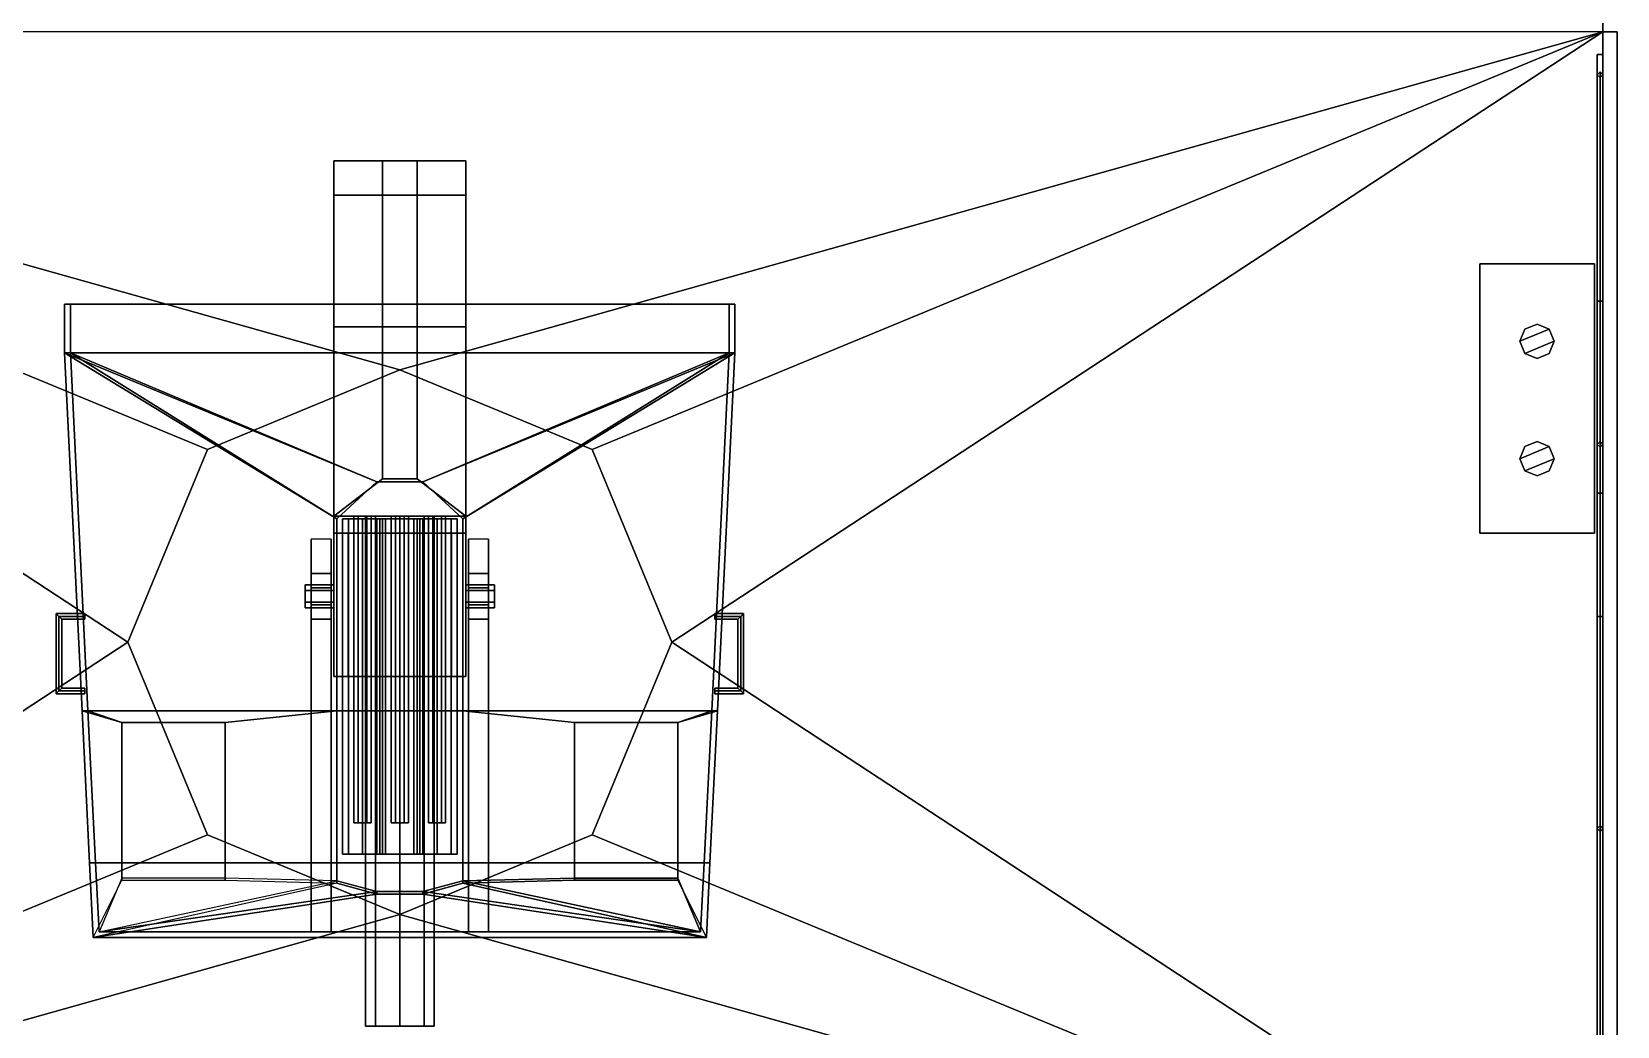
# Model space of a CAD drawing. Header units: millimetres. Extents: x -4.3 to 4.2, y -17.3 to 26.5.
# Drawn here: x -1.28 to 4.25, y 0.64 to 4.11 of the extents above; entities that cross this region are included whole.
import ezdxf

# ---------------------------------------------------------------- set-up
doc = ezdxf.new("R2010")
doc.units = ezdxf.units.MM
for name, color, linetype in [('gun', 1, 'Continuous'), ('railings', 6, 'Continuous'), ('sleeve', 5, 'Continuous'), ('turret', 2, 'Continuous')]:
    doc.layers.add(name, color=color, linetype=linetype)

msp = doc.modelspace()

# ---------------------------------------------------------------- linework, layer by layer
for points in [[(4.2, -13.62, -0.39), (4.2, -10.52, -1.04), (4.2, 10.97, -1.04), (4.2, 16.87, -0.3447)], [(4.2, -13.62, 0.65), (4.2, -13.62, -0.39), (4.2, 16.87, -0.3447), (4.2, 4.11, 0.65)], [(4.2, 10.97, -1.04), (4.2, -10.52, -1.04), (-4.2, -10.52, -1.04), (-4.2, 10.97, -1.04)], [(0, 2.93, 0.82), (4.2, 4.11, 0.82), (-4.2, 4.11, 0.82), (0, 2.93, 0.82)], [(-0.95, 1.98, 0.82), (-4.2, 4.11, 0.82), (-4.2, -0.15, 0.82), (-0.95, 1.98, 0.82)], [(-0.6718, 2.6518, 0.82), (-4.2, 4.11, 0.82), (-0.95, 1.98, 0.82), (-0.6718, 2.6518, 0.82)], [(0, 2.93, 0.82), (-4.2, 4.11, 0.82), (-0.6718, 2.6518, 0.82), (0, 2.93, 0.82)], [(4.2, 4.11, 0.82), (0, 2.93, 0.82), (0.6718, 2.6518, 0.82), (4.2, 4.11, 0.82)], [(4.2, 4.11, 0.82), (0.6718, 2.6518, 0.82), (0.95, 1.98, 0.82), (4.2, 4.11, 0.82)], [(4.2, 4.11, 0.82), (0.95, 1.98, 0.82), (4.2, -0.15, 0.82), (4.2, 4.11, 0.82)], [(4.25, 4.11, 0.79), (4.2, 4.11, 0.82), (4.2, -13.62, 0.82), (4.25, -13.62, 0.79)], [(4.25, -13.62, 0.68), (4.2, -13.62, 0.65), (4.2, 4.11, 0.65), (4.25, 4.11, 0.68)], [(4.25, -13.62, 0.79), (4.25, -13.62, 0.68), (4.25, 4.11, 0.68), (4.25, 4.11, 0.79)], [(3.77, 3.3, 0.84), (3.77, 2.36, 0.84), (4.17, 2.36, 0.84), (4.17, 3.3, 0.84)], [(4.17, 3.3, 0.84), (4.17, 3.3, 0.82), (3.77, 3.3, 0.82), (3.77, 3.3, 0.84)], [(3.77, 3.3, 0.82), (3.77, 2.36, 0.82), (3.77, 2.36, 0.84), (3.77, 3.3, 0.84)], [(4.17, 2.36, 0.84), (4.17, 2.36, 0.82), (4.17, 3.3, 0.82), (4.17, 3.3, 0.84)], [(3.97, 3.09, 1.18), (3.9276, 3.0724, 1.18), (3.91, 3.03, 1.18), (4.0124, 3.0724, 1.18)], [(3.9276, 3.0724, 0.84), (3.91, 3.03, 0.84), (3.91, 3.03, 1.18), (3.9276, 3.0724, 1.18)], [(4.0124, 3.0724, 1.18), (3.91, 3.03, 1.18), (3.9276, 2.9876, 1.18), (4.03, 3.03, 1.18)], [(3.97, 3.09, 0.84), (3.9276, 3.0724, 0.84), (3.9276, 3.0724, 1.18), (3.97, 3.09, 1.18)], [(4.0124, 3.0724, 0.84), (3.97, 3.09, 0.84), (3.97, 3.09, 1.18), (4.0124, 3.0724, 1.18)], [(4.03, 3.03, 0.84), (4.0124, 3.0724, 0.84), (4.0124, 3.0724, 1.18), (4.03, 3.03, 1.18)], [(3.91, 3.03, 0.84), (3.9276, 2.9876, 0.84), (3.9276, 2.9876, 1.18), (3.91, 3.03, 1.18)], [(4.03, 3.03, 1.18), (3.9276, 2.9876, 1.18), (3.97, 2.97, 1.18), (4.0124, 2.9876, 1.18)], [(4.0124, 2.9876, 0.84), (4.03, 3.03, 0.84), (4.03, 3.03, 1.18), (4.0124, 2.9876, 1.18)], [(3.9276, 2.9876, 0.84), (3.97, 2.97, 0.84), (3.97, 2.97, 1.18), (3.9276, 2.9876, 1.18)], [(3.97, 2.97, 0.84), (4.0124, 2.9876, 0.84), (4.0124, 2.9876, 1.18), (3.97, 2.97, 1.18)], [(0, 2.93, 0.82), (-0.6718, 2.6518, 0.82), (-0.6718, 2.6518, 1.13), (0, 2.93, 1.13)], [(0.6718, 2.6518, 0.82), (0, 2.93, 0.82), (0, 2.93, 1.13), (0.6718, 2.6518, 1.13)], [(3.97, 2.68, 1.18), (3.9276, 2.6624, 1.18), (3.91, 2.62, 1.18), (4.0124, 2.6624, 1.18)], [(3.9276, 2.6624, 0.84), (3.91, 2.62, 0.84), (3.91, 2.62, 1.18), (3.9276, 2.6624, 1.18)], [(4.0124, 2.6624, 1.18), (3.91, 2.62, 1.18), (3.9276, 2.5776, 1.18), (4.03, 2.62, 1.18)], [(3.97, 2.68, 0.84), (3.9276, 2.6624, 0.84), (3.9276, 2.6624, 1.18), (3.97, 2.68, 1.18)], [(4.0124, 2.6624, 0.84), (3.97, 2.68, 0.84), (3.97, 2.68, 1.18), (4.0124, 2.6624, 1.18)], [(4.03, 2.62, 0.84), (4.0124, 2.6624, 0.84), (4.0124, 2.6624, 1.18), (4.03, 2.62, 1.18)], [(-0.6718, 2.6518, 0.82), (-0.95, 1.98, 0.82), (-0.95, 1.98, 1.13), (-0.6718, 2.6518, 1.13)], [(0.95, 1.98, 0.82), (0.6718, 2.6518, 0.82), (0.6718, 2.6518, 1.13), (0.95, 1.98, 1.13)], [(3.91, 2.62, 0.84), (3.9276, 2.5776, 0.84), (3.9276, 2.5776, 1.18), (3.91, 2.62, 1.18)], [(4.03, 2.62, 1.18), (3.9276, 2.5776, 1.18), (3.97, 2.56, 1.18), (4.0124, 2.5776, 1.18)], [(4.0124, 2.5776, 0.84), (4.03, 2.62, 0.84), (4.03, 2.62, 1.18), (4.0124, 2.5776, 1.18)], [(3.9276, 2.5776, 0.84), (3.97, 2.56, 0.84), (3.97, 2.56, 1.18), (3.9276, 2.5776, 1.18)], [(3.97, 2.56, 0.84), (4.0124, 2.5776, 0.84), (4.0124, 2.5776, 1.18), (3.97, 2.56, 1.18)], [(3.77, 2.36, 0.84), (3.77, 2.36, 0.82), (4.17, 2.36, 0.82), (4.17, 2.36, 0.84)], [(-0.95, 1.98, 0.82), (-4.2, -0.15, 0.82), (-0.6718, 1.3082, 0.82), (-0.95, 1.98, 0.82)], [(-0.95, 1.98, 0.82), (-0.6718, 1.3082, 0.82), (-0.6718, 1.3082, 1.13), (-0.95, 1.98, 1.13)], [(0.6718, 1.3082, 0.82), (0.95, 1.98, 0.82), (0.95, 1.98, 1.13), (0.6718, 1.3082, 1.13)], [(0.95, 1.98, 0.82), (0.6718, 1.3082, 0.82), (4.2, -0.15, 0.82), (0.95, 1.98, 0.82)], [(-0.6718, 1.3082, 0.82), (-4.2, -0.15, 0.82), (0, 1.03, 0.82), (-0.6718, 1.3082, 0.82)], [(-0.6718, 1.3082, 0.82), (0, 1.03, 0.82), (0, 1.03, 1.13), (-0.6718, 1.3082, 1.13)], [(0, 1.03, 0.82), (0.6718, 1.3082, 0.82), (0.6718, 1.3082, 1.13), (0, 1.03, 1.13)], [(0.6718, 1.3082, 0.82), (0, 1.03, 0.82), (4.2, -0.15, 0.82), (0.6718, 1.3082, 0.82)], [(4.2, -0.15, 0.82), (0, 1.03, 0.82), (-4.2, -0.15, 0.82), (4.2, -0.15, 0.82)]]:
    msp.add_3dface(points)
at = {"layer": 'gun'}
for points in [[(-0.23, 3.54, 2.18), (-0.23, 2.42, 2.18), (-0.23, 2.42, 2.74), (-0.23, 3.66, 2.74)], [(0.06, 3.66, 2.44), (0.23, 3.66, 2.27), (-0.23, 3.66, 2.27), (-0.06, 3.66, 2.44)], [(-0.23, 3.66, 2.27), (-0.23, 3.54, 2.18), (-0.23, 3.66, 2.74)], [(0.23, 3.66, 2.27), (0.23, 3.54, 2.18), (-0.23, 3.54, 2.18), (-0.23, 3.66, 2.27)], [(-0.23, 3.66, 2.74), (-0.23, 2.42, 2.74), (-0.06, 2.55, 2.74), (-0.06, 3.66, 2.74)], [(-0.06, 3.66, 2.74), (-0.06, 3.66, 2.44), (-0.23, 3.66, 2.27), (-0.23, 3.66, 2.74)], [(-0.06, 3.66, 2.44), (-0.06, 2.55, 2.44), (0.06, 2.55, 2.44), (0.06, 3.66, 2.44)], [(-0.06, 3.66, 2.74), (-0.06, 2.55, 2.74), (-0.06, 2.55, 2.44), (-0.06, 3.66, 2.44)], [(0.06, 3.66, 2.74), (0.06, 2.55, 2.74), (0.23, 2.42, 2.74), (0.23, 3.66, 2.74)], [(0.23, 3.66, 2.74), (0.23, 3.66, 2.27), (0.06, 3.66, 2.44), (0.06, 3.66, 2.74)], [(0.06, 3.66, 2.44), (0.06, 2.55, 2.44), (0.06, 2.55, 2.74), (0.06, 3.66, 2.74)], [(0.23, 2.42, 2.74), (0.23, 2.42, 2.18), (0.23, 3.54, 2.18), (0.23, 3.66, 2.74)], [(0.23, 3.66, 2.74), (0.23, 3.54, 2.18), (0.23, 3.66, 2.27), (0.23, 3.66, 2.74)], [(0.23, 3.54, 2.18), (0.23, 2.42, 2.18), (-0.23, 2.42, 2.18), (-0.23, 3.54, 2.18)], [(-0.06, 2.55, 2.74), (-0.23, 2.42, 2.74), (0.23, 2.42, 2.74), (0.06, 2.55, 2.74)], [(-0.06, 2.55, 2.44), (-0.06, 2.55, 2.74), (0.06, 2.55, 2.74), (0.06, 2.55, 2.44)], [(-0.23, 2.42, 2.74), (-0.23, 2.42, 2.18), (0.23, 2.42, 2.18), (0.23, 2.42, 2.74)], [(-0.145, 2.42, 2.666), (-0.16, 2.42, 2.64), (-0.16, 1.35, 2.64), (-0.145, 1.35, 2.666)], [(-0.16, 2.42, 2.64), (-0.145, 2.42, 2.614), (-0.145, 1.35, 2.614), (-0.16, 1.35, 2.64)], [(-0.115, 2.42, 2.666), (-0.145, 2.42, 2.666), (-0.145, 1.35, 2.666), (-0.115, 1.35, 2.666)], [(-0.145, 2.42, 2.614), (-0.115, 2.42, 2.614), (-0.115, 1.35, 2.614), (-0.145, 1.35, 2.614)], [(-0.0849, 2.42, 2.5849), (-0.12, 2.42, 2.5), (-0.12, 0.64, 2.5), (-0.0849, 0.64, 2.5849)], [(-0.12, 2.42, 2.5), (-0.0849, 2.42, 2.4151), (-0.0849, 0.64, 2.4151), (-0.12, 0.64, 2.5)], [(-0.1, 2.42, 2.64), (-0.115, 2.42, 2.666), (-0.115, 1.35, 2.666), (-0.1, 1.35, 2.64)], [(-0.115, 2.42, 2.614), (-0.1, 2.42, 2.64), (-0.1, 1.35, 2.64), (-0.115, 1.35, 2.614)], [(0, 2.42, 2.62), (-0.0849, 2.42, 2.5849), (-0.0849, 0.64, 2.5849), (0, 0.64, 2.62)], [(-0.0849, 2.42, 2.4151), (0, 2.42, 2.38), (0, 0.64, 2.38), (-0.0849, 0.64, 2.4151)], [(-0.015, 2.42, 2.336), (-0.03, 2.42, 2.31), (-0.03, 1.35, 2.31), (-0.015, 1.35, 2.336)], [(-0.03, 2.42, 2.31), (-0.015, 2.42, 2.284), (-0.015, 1.35, 2.284), (-0.03, 1.35, 2.31)], [(-0.015, 2.42, 2.284), (0.015, 2.42, 2.284), (0.015, 1.35, 2.284), (-0.015, 1.35, 2.284)], [(0.015, 2.42, 2.336), (-0.015, 2.42, 2.336), (-0.015, 1.35, 2.336), (0.015, 1.35, 2.336)], [(0.0849, 2.42, 2.5849), (0, 2.42, 2.62), (0, 0.64, 2.62), (0.0849, 0.64, 2.5849)], [(0, 2.42, 2.38), (0.0849, 2.42, 2.4151), (0.0849, 0.64, 2.4151), (0, 0.64, 2.38)], [(0.03, 2.42, 2.31), (0.015, 2.42, 2.336), (0.015, 1.35, 2.336), (0.03, 1.35, 2.31)], [(0.015, 2.42, 2.284), (0.03, 2.42, 2.31), (0.03, 1.35, 2.31), (0.015, 1.35, 2.284)], [(0.12, 2.42, 2.5), (0.0849, 2.42, 2.5849), (0.0849, 0.64, 2.5849), (0.12, 0.64, 2.5)], [(0.0849, 2.42, 2.4151), (0.12, 2.42, 2.5), (0.12, 0.64, 2.5), (0.0849, 0.64, 2.4151)], [(0.115, 2.42, 2.666), (0.1, 2.42, 2.64), (0.1, 1.35, 2.64), (0.115, 1.35, 2.666)], [(0.1, 2.42, 2.64), (0.115, 2.42, 2.614), (0.115, 1.35, 2.614), (0.1, 1.35, 2.64)], [(0.145, 2.42, 2.666), (0.115, 2.42, 2.666), (0.115, 1.35, 2.666), (0.145, 1.35, 2.666)], [(0.115, 2.42, 2.614), (0.145, 2.42, 2.614), (0.145, 1.35, 2.614), (0.115, 1.35, 2.614)], [(0.16, 2.42, 2.64), (0.145, 2.42, 2.666), (0.145, 1.35, 2.666), (0.16, 1.35, 2.64)], [(0.145, 2.42, 2.614), (0.16, 2.42, 2.64), (0.16, 1.35, 2.64), (0.145, 1.35, 2.614)]]:
    msp.add_3dface(points, dxfattribs=at)
at = {"layer": 'railings'}
for points in [[(4.18, 4.03, 1.47), (4.18, 3.17, 1.47), (4.2, 3.17, 1.47), (4.2, 4.03, 1.47)], [(4.2, 4.03, 1.47), (4.2, 4.03, 0.82), (4.18, 4.03, 0.82), (4.18, 4.03, 1.47)], [(4.18, 4.03, 0.82), (4.18, 3.17, 0.82), (4.18, 3.17, 1.47), (4.18, 4.03, 1.47)], [(4.2, 3.17, 1.47), (4.2, 3.17, 0.82), (4.2, 4.03, 0.82), (4.2, 4.03, 1.47)], [(4.18, -11.54, 1.78), (4.19, -11.55, 1.79), (4.19, 3.97, 1.79), (4.18, 3.96, 1.78)], [(4.19, 3.97, 1.47), (4.18, 3.96, 1.47), (4.18, 3.96, 1.78), (4.19, 3.97, 1.79)], [(4.19, -11.53, 1.77), (4.18, -11.54, 1.78), (4.18, 3.96, 1.78), (4.19, 3.95, 1.77)], [(4.18, 3.96, 1.47), (4.19, 3.95, 1.47), (4.19, 3.95, 1.77), (4.18, 3.96, 1.78)], [(4.19, -11.55, 1.79), (4.2, -11.54, 1.78), (4.2, 3.96, 1.78), (4.19, 3.97, 1.79)], [(4.2, 3.96, 1.47), (4.19, 3.97, 1.47), (4.19, 3.97, 1.79), (4.2, 3.96, 1.78)], [(4.2, -11.54, 1.78), (4.19, -11.53, 1.77), (4.19, 3.95, 1.77), (4.2, 3.96, 1.78)], [(4.19, 3.95, 1.47), (4.2, 3.96, 1.47), (4.2, 3.96, 1.78), (4.19, 3.95, 1.77)], [(4.2, 3.17, 1.16), (4.2, 2.5, 1.16), (4.18, 2.5, 1.16), (4.18, 3.17, 1.16)], [(4.18, 3.17, 1.16), (4.18, 2.5, 1.16), (4.18, 2.5, 1.47), (4.18, 3.17, 1.47)], [(4.18, 3.17, 1.47), (4.18, 2.5, 1.47), (4.2, 2.5, 1.47), (4.2, 3.17, 1.47)], [(4.18, 3.17, 1.16), (4.18, 3.17, 0.82), (4.2, 3.17, 0.82), (4.2, 3.17, 1.16)], [(4.2, 2.5, 1.47), (4.2, 2.5, 1.16), (4.2, 3.17, 1.16), (4.2, 3.17, 1.47)], [(4.19, 2.68, 1.47), (4.18, 2.67, 1.47), (4.18, 2.67, 1.78), (4.19, 2.68, 1.77)], [(4.18, 2.67, 1.47), (4.19, 2.66, 1.47), (4.19, 2.66, 1.77), (4.18, 2.67, 1.78)], [(4.2, 2.67, 1.47), (4.19, 2.68, 1.47), (4.19, 2.68, 1.77), (4.2, 2.67, 1.78)], [(4.19, 2.66, 1.47), (4.2, 2.67, 1.47), (4.2, 2.67, 1.78), (4.19, 2.66, 1.77)], [(4.18, 2.5, 0.82), (4.18, 2.07, 0.82), (4.18, 2.07, 1.47), (4.18, 2.5, 1.47)], [(4.18, 2.5, 1.47), (4.18, 2.07, 1.47), (4.2, 2.07, 1.47), (4.2, 2.5, 1.47)], [(4.2, 2.5, 1.16), (4.2, 2.5, 0.82), (4.18, 2.5, 0.82), (4.18, 2.5, 1.16)], [(4.2, 2.07, 1.47), (4.2, 2.07, 0.82), (4.2, 2.5, 0.82), (4.2, 2.5, 1.47)], [(4.18, 2.07, 0.82), (4.18, 0.1, 0.82), (4.18, 0.1, 1.47), (4.18, 2.07, 1.47)], [(4.18, 2.07, 1.47), (4.18, 0.1, 1.47), (4.2, 0.1, 1.47), (4.2, 2.07, 1.47)], [(4.2, 0.1, 1.47), (4.2, 0.1, 0.82), (4.2, 2.07, 0.82), (4.2, 2.07, 1.47)], [(4.19, 1.34, 1.47), (4.18, 1.33, 1.47), (4.18, 1.33, 1.78), (4.19, 1.34, 1.77)], [(4.18, 1.33, 1.47), (4.19, 1.32, 1.47), (4.19, 1.32, 1.77), (4.18, 1.33, 1.78)], [(4.2, 1.33, 1.47), (4.19, 1.34, 1.47), (4.19, 1.34, 1.77), (4.2, 1.33, 1.78)], [(4.19, 1.32, 1.47), (4.2, 1.33, 1.47), (4.2, 1.33, 1.78), (4.19, 1.32, 1.77)]]:
    msp.add_3dface(points, dxfattribs=at)
at = {"layer": 'sleeve'}
for points in [[(0.23, 3.08, 2.18), (0.23, 3.08, 2.12), (-0.23, 3.08, 2.12), (-0.23, 3.08, 2.18)], [(-0.23, 3.08, 2.12), (-0.23, 1.86, 2.12), (-0.23, 2.36, 2.18), (-0.23, 3.08, 2.18)], [(0.23, 3.08, 2.12), (0.23, 1.86, 2.12), (-0.23, 1.86, 2.12), (-0.23, 3.08, 2.12)], [(-0.23, 3.08, 2.18), (-0.23, 2.36, 2.18), (0.23, 2.36, 2.18), (0.23, 3.08, 2.18)], [(0.23, 2.36, 2.18), (0.23, 1.86, 2.12), (0.23, 3.08, 2.12), (0.23, 3.08, 2.18)], [(-0.1795, 2.41, 2.6895), (-0.2, 2.41, 2.64), (-0.2, 1.24, 2.64), (-0.1795, 1.24, 2.6895)], [(-0.2, 2.41, 2.64), (-0.1795, 2.41, 2.5905), (-0.1795, 1.24, 2.5905), (-0.2, 1.24, 2.64)], [(-0.1795, 2.41, 2.6895), (-0.06, 2.41, 2.64), (-0.0805, 2.41, 2.5905), (-0.2, 2.41, 2.64)], [(-0.2, 2.41, 2.64), (-0.0805, 2.41, 2.5905), (-0.13, 2.41, 2.57), (-0.1795, 2.41, 2.5905)], [(-0.13, 2.41, 2.71), (-0.1795, 2.41, 2.6895), (-0.1795, 1.24, 2.6895), (-0.13, 1.24, 2.71)], [(-0.1795, 2.41, 2.5905), (-0.13, 2.41, 2.57), (-0.13, 1.24, 2.57), (-0.1795, 1.24, 2.5905)], [(-0.13, 2.41, 2.71), (-0.0805, 2.41, 2.6895), (-0.06, 2.41, 2.64), (-0.1795, 2.41, 2.6895)], [(-0.0805, 2.41, 2.6895), (-0.13, 2.41, 2.71), (-0.13, 1.24, 2.71), (-0.0805, 1.24, 2.6895)], [(-0.13, 2.41, 2.57), (-0.0805, 2.41, 2.5905), (-0.0805, 1.24, 2.5905), (-0.13, 1.24, 2.57)], [(-0.06, 2.41, 2.64), (-0.0805, 2.41, 2.6895), (-0.0805, 1.24, 2.6895), (-0.06, 1.24, 2.64)], [(-0.0805, 2.41, 2.5905), (-0.06, 2.41, 2.64), (-0.06, 1.24, 2.64), (-0.0805, 1.24, 2.5905)], [(-0.0495, 2.41, 2.3595), (0.07, 2.41, 2.31), (0.0495, 2.41, 2.2605), (-0.07, 2.41, 2.31)], [(-0.0495, 2.41, 2.3595), (-0.07, 2.41, 2.31), (-0.07, 1.24, 2.31), (-0.0495, 1.24, 2.3595)], [(-0.07, 2.41, 2.31), (0.0495, 2.41, 2.2605), (0, 2.41, 2.24), (-0.0495, 2.41, 2.2605)], [(-0.07, 2.41, 2.31), (-0.0495, 2.41, 2.2605), (-0.0495, 1.24, 2.2605), (-0.07, 1.24, 2.31)], [(0, 2.41, 2.38), (0.0495, 2.41, 2.3595), (0.07, 2.41, 2.31), (-0.0495, 2.41, 2.3595)], [(-0.0495, 2.41, 2.2605), (0, 2.41, 2.24), (0, 1.24, 2.24), (-0.0495, 1.24, 2.2605)], [(0, 2.41, 2.38), (-0.0495, 2.41, 2.3595), (-0.0495, 1.24, 2.3595), (0, 1.24, 2.38)], [(0, 2.41, 2.24), (0.0495, 2.41, 2.2605), (0.0495, 1.24, 2.2605), (0, 1.24, 2.24)], [(0.0495, 2.41, 2.3595), (0, 2.41, 2.38), (0, 1.24, 2.38), (0.0495, 1.24, 2.3595)], [(0.07, 2.41, 2.31), (0.0495, 2.41, 2.3595), (0.0495, 1.24, 2.3595), (0.07, 1.24, 2.31)], [(0.0495, 2.41, 2.2605), (0.07, 2.41, 2.31), (0.07, 1.24, 2.31), (0.0495, 1.24, 2.2605)], [(0.0805, 2.41, 2.6895), (0.06, 2.41, 2.64), (0.06, 1.24, 2.64), (0.0805, 1.24, 2.6895)], [(0.06, 2.41, 2.64), (0.0805, 2.41, 2.5905), (0.0805, 1.24, 2.5905), (0.06, 1.24, 2.64)], [(0.0805, 2.41, 2.6895), (0.2, 2.41, 2.64), (0.1795, 2.41, 2.5905), (0.06, 2.41, 2.64)], [(0.06, 2.41, 2.64), (0.1795, 2.41, 2.5905), (0.13, 2.41, 2.57), (0.0805, 2.41, 2.5905)], [(0.13, 2.41, 2.71), (0.0805, 2.41, 2.6895), (0.0805, 1.24, 2.6895), (0.13, 1.24, 2.71)], [(0.0805, 2.41, 2.5905), (0.13, 2.41, 2.57), (0.13, 1.24, 2.57), (0.0805, 1.24, 2.5905)], [(0.13, 2.41, 2.71), (0.1795, 2.41, 2.6895), (0.2, 2.41, 2.64), (0.0805, 2.41, 2.6895)], [(0.1795, 2.41, 2.6895), (0.13, 2.41, 2.71), (0.13, 1.24, 2.71), (0.1795, 1.24, 2.6895)], [(0.13, 2.41, 2.57), (0.1795, 2.41, 2.5905), (0.1795, 1.24, 2.5905), (0.13, 1.24, 2.57)], [(0.2, 2.41, 2.64), (0.1795, 2.41, 2.6895), (0.1795, 1.24, 2.6895), (0.2, 1.24, 2.64)], [(0.1795, 2.41, 2.5905), (0.2, 2.41, 2.64), (0.2, 1.24, 2.64), (0.1795, 1.24, 2.5905)], [(-0.23, 2.36, 2.18), (-0.23, 1.86, 2.12), (-0.23, 1.86, 2.64), (-0.23, 2.36, 2.64)], [(0.23, 2.36, 2.64), (0.23, 2.36, 2.18), (-0.23, 2.36, 2.18), (-0.23, 2.36, 2.64)], [(0.18, 2.36, 2.72), (0.23, 2.36, 2.64), (-0.23, 2.36, 2.64), (-0.18, 2.36, 2.72)], [(-0.23, 2.36, 2.64), (-0.23, 1.86, 2.64), (-0.18, 1.86, 2.72), (-0.18, 2.36, 2.72)], [(-0.18, 2.36, 2.72), (-0.18, 1.86, 2.72), (0.18, 1.86, 2.72), (0.18, 2.36, 2.72)], [(0.18, 1.86, 2.72), (0.23, 1.86, 2.64), (0.23, 2.36, 2.64), (0.18, 2.36, 2.72)], [(0.23, 1.86, 2.64), (0.23, 1.86, 2.12), (0.23, 2.36, 2.18), (0.23, 2.36, 2.64)], [(-0.23, 2.16, 2.5346), (-0.23, 2.18, 2.5), (-0.33, 2.18, 2.5), (-0.33, 2.16, 2.5346)], [(-0.23, 2.18, 2.5), (-0.23, 2.16, 2.4654), (-0.33, 2.16, 2.4654), (-0.33, 2.18, 2.5)], [(-0.33, 2.12, 2.5346), (-0.33, 2.16, 2.5346), (-0.33, 2.18, 2.5), (-0.33, 2.1, 2.5)], [(-0.33, 2.1, 2.5), (-0.33, 2.18, 2.5), (-0.33, 2.16, 2.4654), (-0.33, 2.12, 2.4654)], [(-0.23, 2.12, 2.5346), (-0.23, 2.16, 2.5346), (-0.33, 2.16, 2.5346), (-0.33, 2.12, 2.5346)], [(-0.23, 2.16, 2.4654), (-0.23, 2.12, 2.4654), (-0.33, 2.12, 2.4654), (-0.33, 2.16, 2.4654)], [(0.33, 2.16, 2.5346), (0.33, 2.18, 2.5), (0.23, 2.18, 2.5), (0.23, 2.16, 2.5346)], [(0.33, 2.18, 2.5), (0.33, 2.16, 2.4654), (0.23, 2.16, 2.4654), (0.23, 2.18, 2.5)], [(0.33, 2.12, 2.5346), (0.33, 2.16, 2.5346), (0.23, 2.16, 2.5346), (0.23, 2.12, 2.5346)], [(0.33, 2.16, 2.4654), (0.33, 2.12, 2.4654), (0.23, 2.12, 2.4654), (0.23, 2.16, 2.4654)], [(0.33, 2.1, 2.5), (0.33, 2.18, 2.5), (0.33, 2.16, 2.5346), (0.33, 2.12, 2.5346)], [(0.33, 2.12, 2.4654), (0.33, 2.16, 2.4654), (0.33, 2.18, 2.5), (0.33, 2.1, 2.5)], [(-0.23, 2.1, 2.5), (-0.23, 2.12, 2.5346), (-0.33, 2.12, 2.5346), (-0.33, 2.1, 2.5)], [(-0.23, 2.12, 2.4654), (-0.23, 2.1, 2.5), (-0.33, 2.1, 2.5), (-0.33, 2.12, 2.4654)], [(0.33, 2.1, 2.5), (0.33, 2.12, 2.5346), (0.23, 2.12, 2.5346), (0.23, 2.1, 2.5)], [(0.33, 2.12, 2.4654), (0.33, 2.1, 2.5), (0.23, 2.1, 2.5), (0.23, 2.12, 2.4654)], [(-0.23, 1.86, 2.64), (-0.23, 1.86, 2.12), (0.23, 1.86, 2.12), (0.23, 1.86, 2.64)], [(-0.18, 1.86, 2.72), (-0.23, 1.86, 2.64), (0.23, 1.86, 2.64), (0.18, 1.86, 2.72)], [(-0.0805, 1.24, 2.6895), (-0.2, 1.24, 2.64), (-0.1795, 1.24, 2.5905), (-0.06, 1.24, 2.64)], [(-0.13, 1.24, 2.71), (-0.1795, 1.24, 2.6895), (-0.2, 1.24, 2.64), (-0.0805, 1.24, 2.6895)], [(-0.06, 1.24, 2.64), (-0.1795, 1.24, 2.5905), (-0.13, 1.24, 2.57), (-0.0805, 1.24, 2.5905)], [(0.0495, 1.24, 2.3595), (-0.07, 1.24, 2.31), (-0.0495, 1.24, 2.2605), (0.07, 1.24, 2.31)], [(0, 1.24, 2.38), (-0.0495, 1.24, 2.3595), (-0.07, 1.24, 2.31), (0.0495, 1.24, 2.3595)], [(0.07, 1.24, 2.31), (-0.0495, 1.24, 2.2605), (0, 1.24, 2.24), (0.0495, 1.24, 2.2605)], [(0.13, 1.24, 2.71), (0.0805, 1.24, 2.6895), (0.06, 1.24, 2.64), (0.1795, 1.24, 2.6895)], [(0.1795, 1.24, 2.6895), (0.06, 1.24, 2.64), (0.0805, 1.24, 2.5905), (0.2, 1.24, 2.64)], [(0.2, 1.24, 2.64), (0.0805, 1.24, 2.5905), (0.13, 1.24, 2.57), (0.1795, 1.24, 2.5905)]]:
    msp.add_3dface(points, dxfattribs=at)
at = {"layer": 'turret'}
for points in [[(-1.17, 3.16, 3.01), (-1.17, 3.16, 3.03), (1.17, 3.16, 3.03), (1.17, 3.16, 3.01)], [(-1.17, 2.99, 3.03), (-1.17, 3.16, 3.03), (-1.17, 3.16, 3.01), (-1.17, 2.99, 3.03)], [(1.17, 2.99, 3.03), (1.17, 3.16, 3.03), (-1.17, 3.16, 3.03), (-1.17, 2.99, 3.03)], [(-1.17, 2.99, 3.03), (-1.17, 3.16, 3.01), (-1.17, 2.99, 1.15)], [(-1.15, 2.99, 1.15), (-1.17, 2.99, 1.15), (-1.17, 3.16, 3.01), (-1.15, 3.16, 3.01)], [(-1.15, 2.99, 3.01), (-1.15, 3.16, 3.01), (1.15, 3.16, 3.01), (1.15, 2.99, 3.01)], [(-1.15, 2.99, 1.15), (-1.15, 2.99, 1.15), (-1.15, 3.16, 3.01), (-1.15, 2.99, 3.01)], [(1.15, 2.99, 1.15), (1.15, 2.99, 1.15), (1.15, 2.99, 3.01), (1.15, 3.16, 3.01)], [(1.15, 2.99, 1.15), (1.15, 3.16, 3.01), (1.17, 3.16, 3.01), (1.17, 2.99, 1.15)], [(1.17, 3.16, 3.01), (1.17, 3.16, 3.03), (1.17, 2.99, 3.03), (1.17, 2.99, 1.15)], [(1.17, 2.99, 1.15), (1.17, 2.99, 1.13), (-1.17, 2.99, 1.13), (-1.17, 2.99, 1.15)], [(1.17, 2.99, 1.13), (1.1087, 1.74, 1.13), (-1.1087, 1.74, 1.13), (-1.17, 2.99, 1.13)], [(-1.17, 2.99, 3.03), (-0.08, 2.54, 3.03), (0.08, 2.54, 3.03), (1.17, 2.99, 3.03)], [(-1.17, 2.99, 1.13), (-1.1087, 1.74, 1.13), (-1.1087, 1.74, 3.03), (-1.17, 2.99, 3.03)], [(-1.17, 2.99, 3.03), (-1.1087, 1.74, 3.03), (-0.22, 1.74, 3.03), (-0.22, 2.41, 3.03)], [(-1.17, 2.99, 3.03), (-1.17, 2.99, 3.03), (-0.22, 2.41, 3.03), (-0.08, 2.54, 3.03)], [(-1.15, 2.99, 1.15), (-1.0887, 1.74, 1.15), (1.0887, 1.74, 1.15), (1.15, 2.99, 1.15)], [(1.15, 2.99, 3.01), (0.08, 2.54, 3.01), (-0.08, 2.54, 3.01), (-1.15, 2.99, 3.01)], [(-1.15, 2.99, 3.01), (-1.0887, 1.74, 3.01), (-1.0887, 1.74, 1.15), (-1.15, 2.99, 1.15)], [(-0.22, 2.41, 3.01), (-0.22, 1.74, 3.01), (-1.0887, 1.74, 3.01), (-1.15, 2.99, 3.01)], [(-0.08, 2.54, 3.01), (-0.22, 2.41, 3.01), (-1.15, 2.99, 3.01)], [(0.08, 2.54, 3.03), (0.22, 2.41, 3.03), (1.17, 2.99, 3.03)], [(1.15, 2.99, 3.01), (1.15, 2.99, 3.01), (0.22, 2.41, 3.01), (0.08, 2.54, 3.01)], [(1.15, 2.99, 3.01), (1.0887, 1.74, 3.01), (0.22, 1.74, 3.01), (0.22, 2.41, 3.01)], [(0.22, 2.41, 3.03), (0.22, 1.74, 3.03), (1.1087, 1.74, 3.03), (1.17, 2.99, 3.03)], [(1.15, 2.99, 1.15), (1.0887, 1.74, 1.15), (1.0887, 1.74, 3.01), (1.15, 2.99, 3.01)], [(1.1087, 1.74, 3.03), (1.1087, 1.74, 1.13), (1.17, 2.99, 1.13), (1.17, 2.99, 3.03)], [(-0.22, 2.41, 3.03), (-0.22, 2.41, 3.01), (-0.08, 2.54, 3.01), (-0.08, 2.54, 3.03)], [(-0.08, 2.54, 3.03), (-0.08, 2.54, 3.01), (0.08, 2.54, 3.01), (0.08, 2.54, 3.03)], [(0.08, 2.54, 3.03), (0.08, 2.54, 3.01), (0.22, 2.41, 3.01), (0.22, 2.41, 3.03)], [(-0.22, 1.74, 3.03), (-0.22, 1.74, 3.01), (-0.22, 2.41, 3.01), (-0.22, 2.41, 3.03)], [(0.22, 2.41, 3.03), (0.22, 2.41, 3.01), (0.22, 1.74, 3.01), (0.22, 1.74, 3.03)], [(-0.24, 2.22, 2.5), (-0.24, 2.34, 1.15), (-0.31, 2.34, 1.15), (-0.31, 2.22, 2.5)], [(-0.31, 2.34, 1.15), (-0.31, 0.97, 1.15), (-0.31, 2.06, 2.5), (-0.31, 2.22, 2.5)], [(-0.24, 2.06, 2.5), (-0.24, 0.97, 1.15), (-0.24, 2.34, 1.15), (-0.24, 2.22, 2.5)], [(0.24, 2.34, 1.15), (0.24, 0.97, 1.15), (0.24, 2.06, 2.5), (0.24, 2.22, 2.5)], [(0.31, 2.22, 2.5), (0.31, 2.34, 1.15), (0.24, 2.34, 1.15), (0.24, 2.22, 2.5)], [(0.31, 2.06, 2.5), (0.31, 0.97, 1.15), (0.31, 2.34, 1.15), (0.31, 2.22, 2.5)], [(-0.31, 2.22, 2.5), (-0.31, 2.17, 2.57), (-0.24, 2.17, 2.57), (-0.24, 2.22, 2.5)], [(-0.31, 2.11, 2.57), (-0.31, 2.17, 2.57), (-0.31, 2.22, 2.5), (-0.31, 2.06, 2.5)], [(-0.24, 2.22, 2.5), (-0.24, 2.17, 2.57), (-0.24, 2.11, 2.57), (-0.24, 2.06, 2.5)], [(0.24, 2.22, 2.5), (0.24, 2.17, 2.57), (0.31, 2.17, 2.57), (0.31, 2.22, 2.5)], [(0.24, 2.11, 2.57), (0.24, 2.17, 2.57), (0.24, 2.22, 2.5), (0.24, 2.06, 2.5)], [(0.31, 2.22, 2.5), (0.31, 2.17, 2.57), (0.31, 2.11, 2.57), (0.31, 2.06, 2.5)], [(-0.24, 2.11, 2.57), (-0.24, 2.17, 2.57), (-0.31, 2.17, 2.57), (-0.31, 2.11, 2.57)], [(0.31, 2.11, 2.57), (0.31, 2.17, 2.57), (0.24, 2.17, 2.57), (0.24, 2.11, 2.57)], [(-0.24, 2.06, 2.5), (-0.24, 2.11, 2.57), (-0.31, 2.11, 2.57), (-0.31, 2.06, 2.5)], [(0.31, 2.06, 2.5), (0.31, 2.11, 2.57), (0.24, 2.11, 2.57), (0.24, 2.06, 2.5)], [(-1.2, 2.08, 1.59), (-1.19, 2.07, 1.6), (-1.1, 2.07, 1.6), (-1.1, 2.08, 1.59)], [(-1.19, 2.07, 1.58), (-1.2, 2.08, 1.59), (-1.1, 2.08, 1.59), (-1.1, 2.07, 1.58)], [(-1.19, 2.07, 1.6), (-1.2, 2.08, 1.59), (-1.2, 1.8, 1.59), (-1.19, 1.81, 1.6)], [(-1.2, 2.08, 1.59), (-1.19, 2.07, 1.58), (-1.19, 1.81, 1.58), (-1.2, 1.8, 1.59)], [(-1.19, 2.07, 2.01), (-1.2, 2.08, 2.02), (-1.1, 2.08, 2.02), (-1.1, 2.07, 2.01)], [(-1.2, 2.08, 2.02), (-1.19, 2.07, 2.03), (-1.1, 2.07, 2.03), (-1.1, 2.08, 2.02)], [(-1.2, 2.08, 2.02), (-1.19, 2.07, 2.01), (-1.19, 1.81, 2.01), (-1.2, 1.8, 2.02)], [(-1.19, 2.07, 2.03), (-1.2, 2.08, 2.02), (-1.2, 1.8, 2.02), (-1.19, 1.81, 2.03)], [(-1.19, 2.07, 1.15), (-1.2, 2.08, 1.16), (-1.1, 2.08, 1.16), (-1.1, 2.07, 1.15)], [(-1.2, 2.08, 1.16), (-1.19, 2.07, 1.17), (-1.1, 2.07, 1.17), (-1.1, 2.08, 1.16)], [(-1.2, 2.08, 1.16), (-1.19, 2.07, 1.15), (-1.19, 1.81, 1.15), (-1.2, 1.8, 1.16)], [(-1.19, 2.07, 1.17), (-1.2, 2.08, 1.16), (-1.2, 1.8, 1.16), (-1.19, 1.81, 1.17)], [(-1.19, 2.07, 2.44), (-1.2, 2.08, 2.45), (-1.1, 2.08, 2.45), (-1.1, 2.07, 2.44)], [(-1.2, 2.08, 2.45), (-1.19, 2.07, 2.46), (-1.1, 2.07, 2.46), (-1.1, 2.08, 2.45)], [(-1.2, 2.08, 2.45), (-1.19, 2.07, 2.44), (-1.19, 1.81, 2.44), (-1.2, 1.8, 2.45)], [(-1.19, 2.07, 2.46), (-1.2, 2.08, 2.45), (-1.2, 1.8, 2.45), (-1.19, 1.81, 2.46)], [(-1.19, 2.07, 2.89), (-1.2, 2.08, 2.88), (-1.2, 1.8, 2.88), (-1.19, 1.81, 2.89)], [(-1.2, 2.08, 2.88), (-1.19, 2.07, 2.87), (-1.19, 1.81, 2.87), (-1.2, 1.8, 2.88)], [(-1.2, 2.08, 2.88), (-1.19, 2.07, 2.89), (-1.1, 2.07, 2.89), (-1.1, 2.08, 2.88)], [(-1.19, 2.07, 2.87), (-1.2, 2.08, 2.88), (-1.1, 2.08, 2.88), (-1.1, 2.07, 2.87)], [(-1.19, 2.07, 1.6), (-1.18, 2.06, 1.59), (-1.1, 2.06, 1.59), (-1.1, 2.07, 1.6)], [(-1.18, 2.06, 1.59), (-1.19, 2.07, 1.58), (-1.1, 2.07, 1.58), (-1.1, 2.06, 1.59)], [(-1.18, 2.06, 1.59), (-1.19, 2.07, 1.6), (-1.19, 1.81, 1.6), (-1.18, 1.82, 1.59)], [(-1.19, 2.07, 1.58), (-1.18, 2.06, 1.59), (-1.18, 1.82, 1.59), (-1.19, 1.81, 1.58)], [(-1.19, 2.07, 2.03), (-1.18, 2.06, 2.02), (-1.1, 2.06, 2.02), (-1.1, 2.07, 2.03)], [(-1.18, 2.06, 2.02), (-1.19, 2.07, 2.01), (-1.1, 2.07, 2.01), (-1.1, 2.06, 2.02)], [(-1.19, 2.07, 2.01), (-1.18, 2.06, 2.02), (-1.18, 1.82, 2.02), (-1.19, 1.81, 2.01)], [(-1.18, 2.06, 2.02), (-1.19, 2.07, 2.03), (-1.19, 1.81, 2.03), (-1.18, 1.82, 2.02)], [(-1.19, 2.07, 1.17), (-1.18, 2.06, 1.16), (-1.1, 2.06, 1.16), (-1.1, 2.07, 1.17)], [(-1.18, 2.06, 1.16), (-1.19, 2.07, 1.15), (-1.1, 2.07, 1.15), (-1.1, 2.06, 1.16)], [(-1.19, 2.07, 1.15), (-1.18, 2.06, 1.16), (-1.18, 1.82, 1.16), (-1.19, 1.81, 1.15)], [(-1.18, 2.06, 1.16), (-1.19, 2.07, 1.17), (-1.19, 1.81, 1.17), (-1.18, 1.82, 1.16)], [(-1.19, 2.07, 2.46), (-1.18, 2.06, 2.45), (-1.1, 2.06, 2.45), (-1.1, 2.07, 2.46)], [(-1.18, 2.06, 2.45), (-1.19, 2.07, 2.44), (-1.1, 2.07, 2.44), (-1.1, 2.06, 2.45)], [(-1.19, 2.07, 2.44), (-1.18, 2.06, 2.45), (-1.18, 1.82, 2.45), (-1.19, 1.81, 2.44)], [(-1.18, 2.06, 2.45), (-1.19, 2.07, 2.46), (-1.19, 1.81, 2.46), (-1.18, 1.82, 2.45)], [(-1.18, 2.06, 2.88), (-1.19, 2.07, 2.89), (-1.19, 1.81, 2.89), (-1.18, 1.82, 2.88)], [(-1.19, 2.07, 2.87), (-1.18, 2.06, 2.88), (-1.18, 1.82, 2.88), (-1.19, 1.81, 2.87)], [(-1.18, 2.06, 2.88), (-1.19, 2.07, 2.87), (-1.1, 2.07, 2.87), (-1.1, 2.06, 2.88)], [(-1.19, 2.07, 2.89), (-1.18, 2.06, 2.88), (-1.1, 2.06, 2.88), (-1.1, 2.07, 2.89)], [(-0.31, 2.06, 2.5), (-0.31, 0.97, 1.15), (-0.24, 0.97, 1.15), (-0.24, 2.06, 2.5)], [(0.24, 2.06, 2.5), (0.24, 0.97, 1.15), (0.31, 0.97, 1.15), (0.31, 2.06, 2.5)], [(1.2, 2.08, 1.59), (1.19, 2.07, 1.58), (1.1, 2.07, 1.58), (1.1, 2.08, 1.59)], [(1.19, 2.07, 1.6), (1.2, 2.08, 1.59), (1.1, 2.08, 1.59), (1.1, 2.07, 1.6)], [(1.19, 2.07, 2.03), (1.2, 2.08, 2.02), (1.1, 2.08, 2.02), (1.1, 2.07, 2.03)], [(1.2, 2.08, 2.02), (1.19, 2.07, 2.01), (1.1, 2.07, 2.01), (1.1, 2.08, 2.02)], [(1.19, 2.07, 1.17), (1.2, 2.08, 1.16), (1.1, 2.08, 1.16), (1.1, 2.07, 1.17)], [(1.2, 2.08, 1.16), (1.19, 2.07, 1.15), (1.1, 2.07, 1.15), (1.1, 2.08, 1.16)], [(1.19, 2.07, 2.46), (1.2, 2.08, 2.45), (1.1, 2.08, 2.45), (1.1, 2.07, 2.46)], [(1.2, 2.08, 2.45), (1.19, 2.07, 2.44), (1.1, 2.07, 2.44), (1.1, 2.08, 2.45)], [(1.2, 2.08, 2.88), (1.19, 2.07, 2.87), (1.1, 2.07, 2.87), (1.1, 2.08, 2.88)], [(1.19, 2.07, 2.89), (1.2, 2.08, 2.88), (1.1, 2.08, 2.88), (1.1, 2.07, 2.89)], [(1.19, 2.07, 1.58), (1.18, 2.06, 1.59), (1.1, 2.06, 1.59), (1.1, 2.07, 1.58)], [(1.18, 2.06, 1.59), (1.19, 2.07, 1.6), (1.1, 2.07, 1.6), (1.1, 2.06, 1.59)], [(1.18, 2.06, 2.02), (1.19, 2.07, 2.03), (1.1, 2.07, 2.03), (1.1, 2.06, 2.02)], [(1.19, 2.07, 2.01), (1.18, 2.06, 2.02), (1.1, 2.06, 2.02), (1.1, 2.07, 2.01)], [(1.18, 2.06, 1.16), (1.19, 2.07, 1.17), (1.1, 2.07, 1.17), (1.1, 2.06, 1.16)], [(1.19, 2.07, 1.15), (1.18, 2.06, 1.16), (1.1, 2.06, 1.16), (1.1, 2.07, 1.15)], [(1.18, 2.06, 2.45), (1.19, 2.07, 2.46), (1.1, 2.07, 2.46), (1.1, 2.06, 2.45)], [(1.19, 2.07, 2.44), (1.18, 2.06, 2.45), (1.1, 2.06, 2.45), (1.1, 2.07, 2.44)], [(1.19, 2.07, 2.87), (1.18, 2.06, 2.88), (1.1, 2.06, 2.88), (1.1, 2.07, 2.87)], [(1.18, 2.06, 2.88), (1.19, 2.07, 2.89), (1.1, 2.07, 2.89), (1.1, 2.06, 2.88)], [(1.19, 1.81, 1.58), (1.18, 1.82, 1.59), (1.18, 2.06, 1.59), (1.19, 2.07, 1.58)], [(1.18, 1.82, 1.59), (1.19, 1.81, 1.6), (1.19, 2.07, 1.6), (1.18, 2.06, 1.59)], [(1.18, 1.82, 2.02), (1.19, 1.81, 2.03), (1.19, 2.07, 2.03), (1.18, 2.06, 2.02)], [(1.19, 1.81, 2.01), (1.18, 1.82, 2.02), (1.18, 2.06, 2.02), (1.19, 2.07, 2.01)], [(1.18, 1.82, 1.16), (1.19, 1.81, 1.17), (1.19, 2.07, 1.17), (1.18, 2.06, 1.16)], [(1.19, 1.81, 1.15), (1.18, 1.82, 1.16), (1.18, 2.06, 1.16), (1.19, 2.07, 1.15)], [(1.18, 1.82, 2.45), (1.19, 1.81, 2.46), (1.19, 2.07, 2.46), (1.18, 2.06, 2.45)], [(1.19, 1.81, 2.44), (1.18, 1.82, 2.45), (1.18, 2.06, 2.45), (1.19, 2.07, 2.44)], [(1.19, 1.81, 2.87), (1.18, 1.82, 2.88), (1.18, 2.06, 2.88), (1.19, 2.07, 2.87)], [(1.18, 1.82, 2.88), (1.19, 1.81, 2.89), (1.19, 2.07, 2.89), (1.18, 2.06, 2.88)], [(1.2, 1.8, 1.59), (1.19, 1.81, 1.58), (1.19, 2.07, 1.58), (1.2, 2.08, 1.59)], [(1.19, 1.81, 1.6), (1.2, 1.8, 1.59), (1.2, 2.08, 1.59), (1.19, 2.07, 1.6)], [(1.19, 1.81, 2.03), (1.2, 1.8, 2.02), (1.2, 2.08, 2.02), (1.19, 2.07, 2.03)], [(1.2, 1.8, 2.02), (1.19, 1.81, 2.01), (1.19, 2.07, 2.01), (1.2, 2.08, 2.02)], [(1.19, 1.81, 1.17), (1.2, 1.8, 1.16), (1.2, 2.08, 1.16), (1.19, 2.07, 1.17)], [(1.2, 1.8, 1.16), (1.19, 1.81, 1.15), (1.19, 2.07, 1.15), (1.2, 2.08, 1.16)], [(1.19, 1.81, 2.46), (1.2, 1.8, 2.45), (1.2, 2.08, 2.45), (1.19, 2.07, 2.46)], [(1.2, 1.8, 2.45), (1.19, 1.81, 2.44), (1.19, 2.07, 2.44), (1.2, 2.08, 2.45)], [(1.2, 1.8, 2.88), (1.19, 1.81, 2.87), (1.19, 2.07, 2.87), (1.2, 2.08, 2.88)], [(1.19, 1.81, 2.89), (1.2, 1.8, 2.88), (1.2, 2.08, 2.88), (1.19, 2.07, 2.89)], [(-1.19, 1.81, 1.6), (-1.2, 1.8, 1.59), (-1.1, 1.8, 1.59), (-1.1, 1.81, 1.6)], [(-1.2, 1.8, 1.59), (-1.19, 1.81, 1.58), (-1.1, 1.81, 1.58), (-1.1, 1.8, 1.59)], [(-1.2, 1.8, 2.02), (-1.19, 1.81, 2.01), (-1.1, 1.81, 2.01), (-1.1, 1.8, 2.02)], [(-1.19, 1.81, 2.03), (-1.2, 1.8, 2.02), (-1.1, 1.8, 2.02), (-1.1, 1.81, 2.03)], [(-1.2, 1.8, 1.16), (-1.19, 1.81, 1.15), (-1.1, 1.81, 1.15), (-1.1, 1.8, 1.16)], [(-1.19, 1.81, 1.17), (-1.2, 1.8, 1.16), (-1.1, 1.8, 1.16), (-1.1, 1.81, 1.17)], [(-1.2, 1.8, 2.45), (-1.19, 1.81, 2.44), (-1.1, 1.81, 2.44), (-1.1, 1.8, 2.45)], [(-1.19, 1.81, 2.46), (-1.2, 1.8, 2.45), (-1.1, 1.8, 2.45), (-1.1, 1.81, 2.46)], [(-1.19, 1.81, 2.89), (-1.2, 1.8, 2.88), (-1.1, 1.8, 2.88), (-1.1, 1.81, 2.89)], [(-1.2, 1.8, 2.88), (-1.19, 1.81, 2.87), (-1.1, 1.81, 2.87), (-1.1, 1.8, 2.88)], [(-1.18, 1.82, 1.59), (-1.19, 1.81, 1.6), (-1.1, 1.81, 1.6), (-1.1, 1.82, 1.59)], [(-1.19, 1.81, 1.58), (-1.18, 1.82, 1.59), (-1.1, 1.82, 1.59), (-1.1, 1.81, 1.58)], [(-1.19, 1.81, 2.01), (-1.18, 1.82, 2.02), (-1.1, 1.82, 2.02), (-1.1, 1.81, 2.01)], [(-1.18, 1.82, 2.02), (-1.19, 1.81, 2.03), (-1.1, 1.81, 2.03), (-1.1, 1.82, 2.02)], [(-1.19, 1.81, 1.15), (-1.18, 1.82, 1.16), (-1.1, 1.82, 1.16), (-1.1, 1.81, 1.15)], [(-1.18, 1.82, 1.16), (-1.19, 1.81, 1.17), (-1.1, 1.81, 1.17), (-1.1, 1.82, 1.16)], [(-1.19, 1.81, 2.44), (-1.18, 1.82, 2.45), (-1.1, 1.82, 2.45), (-1.1, 1.81, 2.44)], [(-1.18, 1.82, 2.45), (-1.19, 1.81, 2.46), (-1.1, 1.81, 2.46), (-1.1, 1.82, 2.45)], [(-1.18, 1.82, 2.88), (-1.19, 1.81, 2.89), (-1.1, 1.81, 2.89), (-1.1, 1.82, 2.88)], [(-1.19, 1.81, 2.87), (-1.18, 1.82, 2.88), (-1.1, 1.82, 2.88), (-1.1, 1.81, 2.87)], [(1.18, 1.82, 1.59), (1.19, 1.81, 1.58), (1.1, 1.81, 1.58), (1.1, 1.82, 1.59)], [(1.19, 1.81, 1.6), (1.18, 1.82, 1.59), (1.1, 1.82, 1.59), (1.1, 1.81, 1.6)], [(1.18, 1.82, 2.02), (1.19, 1.81, 2.01), (1.1, 1.81, 2.01), (1.1, 1.82, 2.02)], [(1.19, 1.81, 2.03), (1.18, 1.82, 2.02), (1.1, 1.82, 2.02), (1.1, 1.81, 2.03)], [(1.18, 1.82, 1.16), (1.19, 1.81, 1.15), (1.1, 1.81, 1.15), (1.1, 1.82, 1.16)], [(1.19, 1.81, 1.17), (1.18, 1.82, 1.16), (1.1, 1.82, 1.16), (1.1, 1.81, 1.17)], [(1.18, 1.82, 2.45), (1.19, 1.81, 2.44), (1.1, 1.81, 2.44), (1.1, 1.82, 2.45)], [(1.19, 1.81, 2.46), (1.18, 1.82, 2.45), (1.1, 1.82, 2.45), (1.1, 1.81, 2.46)], [(1.19, 1.81, 2.89), (1.18, 1.82, 2.88), (1.1, 1.82, 2.88), (1.1, 1.81, 2.89)], [(1.18, 1.82, 2.88), (1.19, 1.81, 2.87), (1.1, 1.81, 2.87), (1.1, 1.82, 2.88)], [(1.19, 1.81, 1.58), (1.2, 1.8, 1.59), (1.1, 1.8, 1.59), (1.1, 1.81, 1.58)], [(1.2, 1.8, 1.59), (1.19, 1.81, 1.6), (1.1, 1.81, 1.6), (1.1, 1.8, 1.59)], [(1.2, 1.8, 2.02), (1.19, 1.81, 2.03), (1.1, 1.81, 2.03), (1.1, 1.8, 2.02)], [(1.19, 1.81, 2.01), (1.2, 1.8, 2.02), (1.1, 1.8, 2.02), (1.1, 1.81, 2.01)], [(1.2, 1.8, 1.16), (1.19, 1.81, 1.17), (1.1, 1.81, 1.17), (1.1, 1.8, 1.16)], [(1.19, 1.81, 1.15), (1.2, 1.8, 1.16), (1.1, 1.8, 1.16), (1.1, 1.81, 1.15)], [(1.2, 1.8, 2.45), (1.19, 1.81, 2.46), (1.1, 1.81, 2.46), (1.1, 1.8, 2.45)], [(1.19, 1.81, 2.44), (1.2, 1.8, 2.45), (1.1, 1.8, 2.45), (1.1, 1.81, 2.44)], [(1.19, 1.81, 2.87), (1.2, 1.8, 2.88), (1.1, 1.8, 2.88), (1.1, 1.81, 2.87)], [(1.2, 1.8, 2.88), (1.19, 1.81, 2.89), (1.1, 1.81, 2.89), (1.1, 1.8, 2.88)], [(1.1087, 1.74, 1.13), (1.0827, 1.21, 1.13), (-1.0827, 1.21, 1.13), (-1.1087, 1.74, 1.13)], [(-1.1087, 1.74, 3.03), (-0.97, 1.7, 3.0081), (-0.61, 1.7, 3.0081), (-0.22, 1.74, 3.03)], [(-1.1087, 1.74, 1.13), (-1.0827, 1.21, 1.13), (-1.0827, 1.21, 2.74), (-1.1087, 1.74, 3.03)], [(-1.0827, 1.21, 2.74), (-0.97, 1.21, 2.74), (-0.97, 1.7, 3.0081), (-1.1087, 1.74, 3.03)], [(-1.0887, 1.74, 1.15), (-1.0627, 1.21, 1.15), (1.0627, 1.21, 1.15), (1.0887, 1.74, 1.15)], [(-0.22, 1.74, 3.01), (-0.61, 1.7, 2.9881), (-0.97, 1.7, 2.9881), (-1.0887, 1.74, 3.01)], [(-1.0887, 1.74, 3.01), (-1.0627, 1.21, 2.72), (-1.0627, 1.21, 1.15), (-1.0887, 1.74, 1.15)], [(-1.0887, 1.74, 3.01), (-0.97, 1.7, 2.9881), (-0.97, 1.21, 2.72), (-1.0627, 1.21, 2.72)], [(-0.22, 1.74, 3.01), (-0.22, 1.21, 2.72), (-0.61, 1.21, 2.72), (-0.61, 1.7, 2.9881)], [(-0.61, 1.7, 3.0081), (-0.61, 1.21, 2.74), (-0.22, 1.21, 2.74), (-0.22, 1.74, 3.03)], [(-0.22, 1.21, 2.74), (-0.22, 1.21, 2.72), (-0.22, 1.74, 3.01), (-0.22, 1.74, 3.03)], [(0.22, 1.74, 3.03), (0.61, 1.7, 3.0081), (0.97, 1.7, 3.0081), (1.1087, 1.74, 3.03)], [(1.0887, 1.74, 3.01), (0.97, 1.7, 2.9881), (0.61, 1.7, 2.9881), (0.22, 1.74, 3.01)], [(0.22, 1.74, 3.03), (0.22, 1.74, 3.01), (0.22, 1.21, 2.72), (0.22, 1.21, 2.74)], [(0.61, 1.7, 2.9881), (0.61, 1.21, 2.72), (0.22, 1.21, 2.72), (0.22, 1.74, 3.01)], [(0.22, 1.74, 3.03), (0.22, 1.21, 2.74), (0.61, 1.21, 2.74), (0.61, 1.7, 3.0081)], [(1.0887, 1.74, 3.01), (1.0627, 1.21, 2.72), (0.97, 1.21, 2.72), (0.97, 1.7, 2.9881)], [(0.97, 1.7, 3.0081), (0.97, 1.21, 2.74), (1.0827, 1.21, 2.74), (1.1087, 1.74, 3.03)], [(1.0887, 1.74, 1.15), (1.0627, 1.21, 1.15), (1.0627, 1.21, 2.72), (1.0887, 1.74, 3.01)], [(1.0827, 1.21, 2.74), (1.0827, 1.21, 1.13), (1.1087, 1.74, 1.13), (1.1087, 1.74, 3.03)], [(-0.97, 1.7, 3.0081), (-0.97, 1.7, 2.9881), (-0.61, 1.7, 2.9881), (-0.61, 1.7, 3.0081)], [(-0.97, 1.21, 2.74), (-0.97, 1.21, 2.72), (-0.97, 1.7, 2.9881), (-0.97, 1.7, 3.0081)], [(-0.61, 1.7, 3.0081), (-0.61, 1.7, 2.9881), (-0.61, 1.21, 2.72), (-0.61, 1.21, 2.74)], [(0.61, 1.21, 2.74), (0.61, 1.21, 2.72), (0.61, 1.7, 2.9881), (0.61, 1.7, 3.0081)], [(0.61, 1.7, 3.0081), (0.61, 1.7, 2.9881), (0.97, 1.7, 2.9881), (0.97, 1.7, 3.0081)], [(0.97, 1.7, 3.0081), (0.97, 1.7, 2.9881), (0.97, 1.21, 2.72), (0.97, 1.21, 2.74)], [(-1.0827, 1.21, 1.13), (-1.07, 0.95, 1.13), (-1.07, 0.95, 1.15), (-1.0827, 1.21, 1.13)], [(1.0827, 1.21, 1.13), (1.07, 0.95, 1.13), (-1.07, 0.95, 1.13), (-1.0827, 1.21, 1.13)], [(-1.0827, 1.21, 2.74), (-1.07, 0.95, 1.15), (-0.97, 1.15, 2.3731), (-0.97, 1.21, 2.74)], [(-1.0827, 1.21, 1.13), (-1.07, 0.95, 1.15), (-1.0827, 1.21, 2.72)], [(-1.0627, 1.21, 1.15), (-1.05, 0.97, 1.15), (1.05, 0.97, 1.15), (1.0627, 1.21, 1.15)], [(-0.97, 1.21, 2.72), (-0.97, 1.157, 2.3731), (-1.05, 0.97, 1.15), (-1.0627, 1.21, 2.72)], [(-1.0627, 1.21, 2.72), (-1.0627, 1.21, 2.72), (-1.05, 0.97, 1.15), (-1.0627, 1.21, 1.15)], [(-0.97, 1.15, 2.3731), (-0.97, 1.157, 2.3731), (-0.97, 1.21, 2.72), (-0.97, 1.21, 2.74)], [(-0.61, 1.21, 2.74), (-0.61, 1.21, 2.72), (-0.61, 1.157, 2.3731), (-0.61, 1.15, 2.3731)], [(-0.22, 1.21, 2.72), (-0.22, 1.1473, 2.31), (-0.61, 1.157, 2.3731), (-0.61, 1.21, 2.72)], [(-0.61, 1.21, 2.74), (-0.61, 1.15, 2.3731), (-0.22, 1.1397, 2.31), (-0.22, 1.21, 2.74)], [(-0.22, 1.1397, 2.31), (-0.22, 1.1473, 2.31), (-0.22, 1.21, 2.72), (-0.22, 1.21, 2.74)], [(0.22, 1.21, 2.74), (0.22, 1.21, 2.72), (0.22, 1.1473, 2.31), (0.22, 1.1397, 2.31)], [(0.22, 1.21, 2.74), (0.22, 1.1397, 2.31), (0.61, 1.15, 2.3731), (0.61, 1.21, 2.74)], [(0.61, 1.21, 2.72), (0.61, 1.157, 2.3731), (0.22, 1.1473, 2.31), (0.22, 1.21, 2.72)], [(0.61, 1.15, 2.3731), (0.61, 1.157, 2.3731), (0.61, 1.21, 2.72), (0.61, 1.21, 2.74)], [(0.97, 1.21, 2.74), (0.97, 1.21, 2.72), (0.97, 1.157, 2.3731), (0.97, 1.15, 2.3731)], [(0.97, 1.21, 2.74), (0.97, 1.15, 2.3731), (1.07, 0.95, 1.15), (1.0827, 1.21, 2.74)], [(1.0627, 1.21, 2.72), (1.05, 0.97, 1.15), (0.97, 1.157, 2.3731), (0.97, 1.21, 2.72)], [(1.0627, 1.21, 1.15), (1.05, 0.97, 1.15), (1.0627, 1.21, 2.72)], [(1.07, 0.95, 1.15), (1.07, 0.95, 1.15), (1.0827, 1.21, 1.13), (1.0827, 1.21, 2.74)], [(-0.22, 1.1397, 2.31), (-1.07, 0.95, 1.15), (-0.97, 1.15, 2.3731), (-0.61, 1.15, 2.3731)], [(-0.22, 1.1397, 2.31), (-1.07, 0.95, 1.15), (-0.08, 1.1004, 2.07), (-0.22, 1.1397, 2.31)], [(-0.61, 1.157, 2.3731), (-0.97, 1.157, 2.3731), (-1.05, 0.97, 1.15), (-0.22, 1.1473, 2.31)], [(-1.05, 0.97, 1.15), (-0.22, 1.1473, 2.31), (-0.22, 1.1473, 2.31), (-0.08, 1.1106, 2.07)], [(-1.05, 0.97, 1.15), (-0.08, 1.1106, 2.07), (0.08, 1.1106, 2.07), (1.05, 0.97, 1.15)], [(-0.61, 1.15, 2.3731), (-0.61, 1.157, 2.3731), (-0.97, 1.157, 2.3731), (-0.97, 1.15, 2.3731)], [(-0.08, 1.1004, 2.07), (-0.08, 1.1106, 2.07), (-0.22, 1.1473, 2.31), (-0.22, 1.1397, 2.31)], [(0.08, 1.1004, 2.07), (0.08, 1.1106, 2.07), (-0.08, 1.1106, 2.07), (-0.08, 1.1004, 2.07)], [(0.22, 1.1397, 2.31), (0.22, 1.1473, 2.31), (0.08, 1.1106, 2.07), (0.08, 1.1004, 2.07)], [(0.08, 1.1106, 2.07), (0.22, 1.1473, 2.31), (0.22, 1.1473, 2.31), (1.05, 0.97, 1.15)], [(0.22, 1.1397, 2.31), (0.08, 1.1004, 2.07), (1.07, 0.95, 1.15), (0.22, 1.1397, 2.31)], [(0.97, 1.157, 2.3731), (1.05, 0.97, 1.15), (0.22, 1.1473, 2.31), (0.61, 1.157, 2.3731)], [(0.61, 1.15, 2.3731), (0.22, 1.1397, 2.31), (1.07, 0.95, 1.15), (0.97, 1.15, 2.3731)], [(0.97, 1.15, 2.3731), (0.97, 1.157, 2.3731), (0.61, 1.157, 2.3731), (0.61, 1.15, 2.3731)], [(-0.08, 1.1004, 2.07), (-1.07, 0.95, 1.15), (1.07, 0.95, 1.15), (0.08, 1.1004, 2.07)], [(-1.07, 0.95, 1.15), (-1.07, 0.95, 1.13), (1.07, 0.95, 1.13), (1.07, 0.95, 1.15)]]:
    msp.add_3dface(points, dxfattribs=at)

doc.saveas('drawing.dxf')
